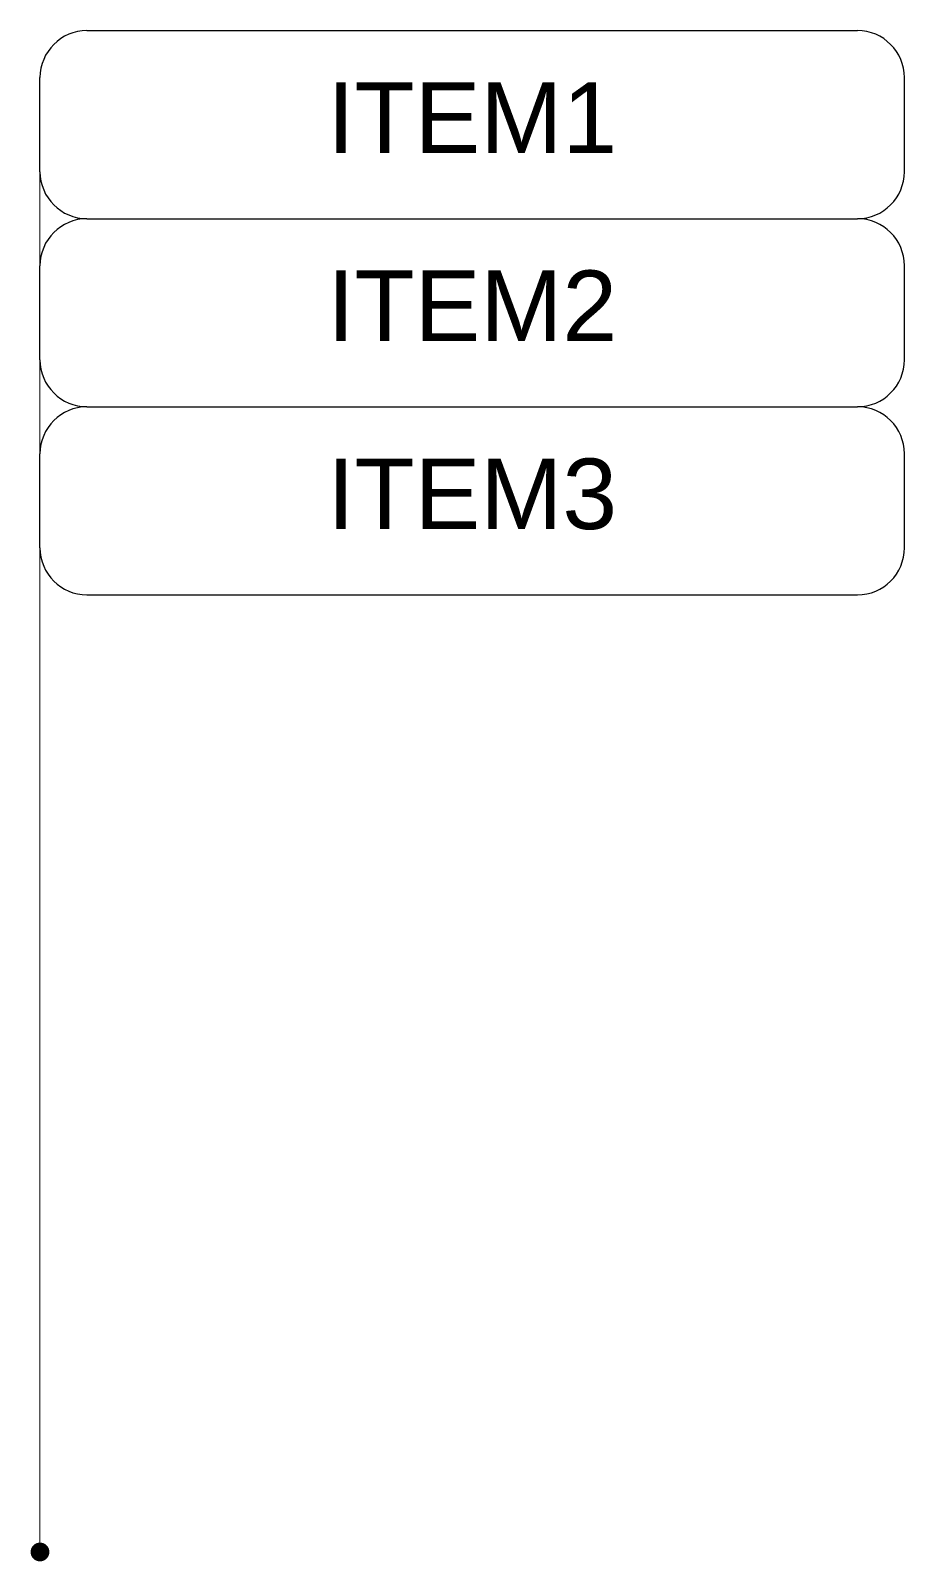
# Model space of a CAD drawing. Header units: millimetres. Extents: x -20 to 1840, y -20 to 3236.
import ezdxf
from ezdxf.enums import TextEntityAlignment as Align

# ---------------------------------------------------------------- set-up
doc = ezdxf.new("R2010")
doc.units = ezdxf.units.MM
doc.layers.add('BGH_MIS_DIM', color=7, linetype='Continuous', lineweight=18)
doc.styles.add('BGH_Text_3.5', font='arial.ttf', dxfattribs={"height": 3.5})

msp = doc.modelspace()

# ---------------------------------------------------------------- linework, layer by layer
at = {"color": 0, "linetype": 'ByBlock', "lineweight": -2, "transparency": 16777216}
for p, q in [((100, 3235.8), (1740, 3235.8)), ((100, 2835.8), (1740, 2835.8)), ((100, 2835.8), (1740, 2835.8)), ((100, 2435.8), (1740, 2435.8)), ((100, 2435.8), (1740, 2435.8)), ((100, 2035.8), (1740, 2035.8))]:
    msp.add_line(p, q, dxfattribs=at)
at = {"transparency": 16777216}
for p, q in [((0, 2935.8), (0, 3135.8)), ((1840, 2935.8), (1840, 3135.8)), ((0, 2535.8), (0, 2735.8)), ((1840, 2535.8), (1840, 2735.8)), ((0, 2135.8), (0, 2335.8)), ((1840, 2135.8), (1840, 2335.8))]:
    msp.add_line(p, q, dxfattribs=at)
at = {"color": 0, "linetype": 'ByBlock', "const_width": 20}
msp.add_lwpolyline([(0, 10, 1), (0, -10, 1)], format="xyb", close=True, dxfattribs=at)
at = {"transparency": 16777216}
for centre, start, end in [((100, 3135.8), 90, 180), ((1740, 3135.8), 0, 90), ((100, 2735.8), 90, 180), ((1740, 2735.8), 0, 90), ((100, 2335.8), 90, 180), ((1740, 2335.8), 0, 90)]:
    msp.add_arc(centre, 100, start, end, dxfattribs=at)
at = {"lineweight": -2, "transparency": 16777216}
for centre, start, end in [((100, 2935.8), 180, 270), ((1740, 2935.8), 270, 0), ((100, 2535.8), 180, 270), ((1740, 2535.8), 270, 0), ((100, 2135.8), 180, 270), ((1740, 2135.8), 270, 0)]:
    msp.add_arc(centre, 100, start, end, dxfattribs=at)
at = {"layer": 'BGH_MIS_DIM', "linetype": 'Continuous', "lineweight": 18}
msp.add_line((-0.4, 3035.8), (0, 3035.8), dxfattribs=at)
msp.add_lwpolyline([(0, 0), (-0.4, 3035.8)], dxfattribs=at)

# ---------------------------------------------------------------- texts
at = {"color": 0, "transparency": 16777216, "style": 'BGH_Text_3.5'}
for tag, p in [('ITEM1', (920, 2975.6)), ('ITEM2', (920, 2575.6)), ('ITEM3', (920, 2175.6))]:
    msp.add_attdef(tag, text='ITEM', height=150, dxfattribs=at).set_placement(p, align=Align.CENTER)

doc.saveas('drawing.dxf')
